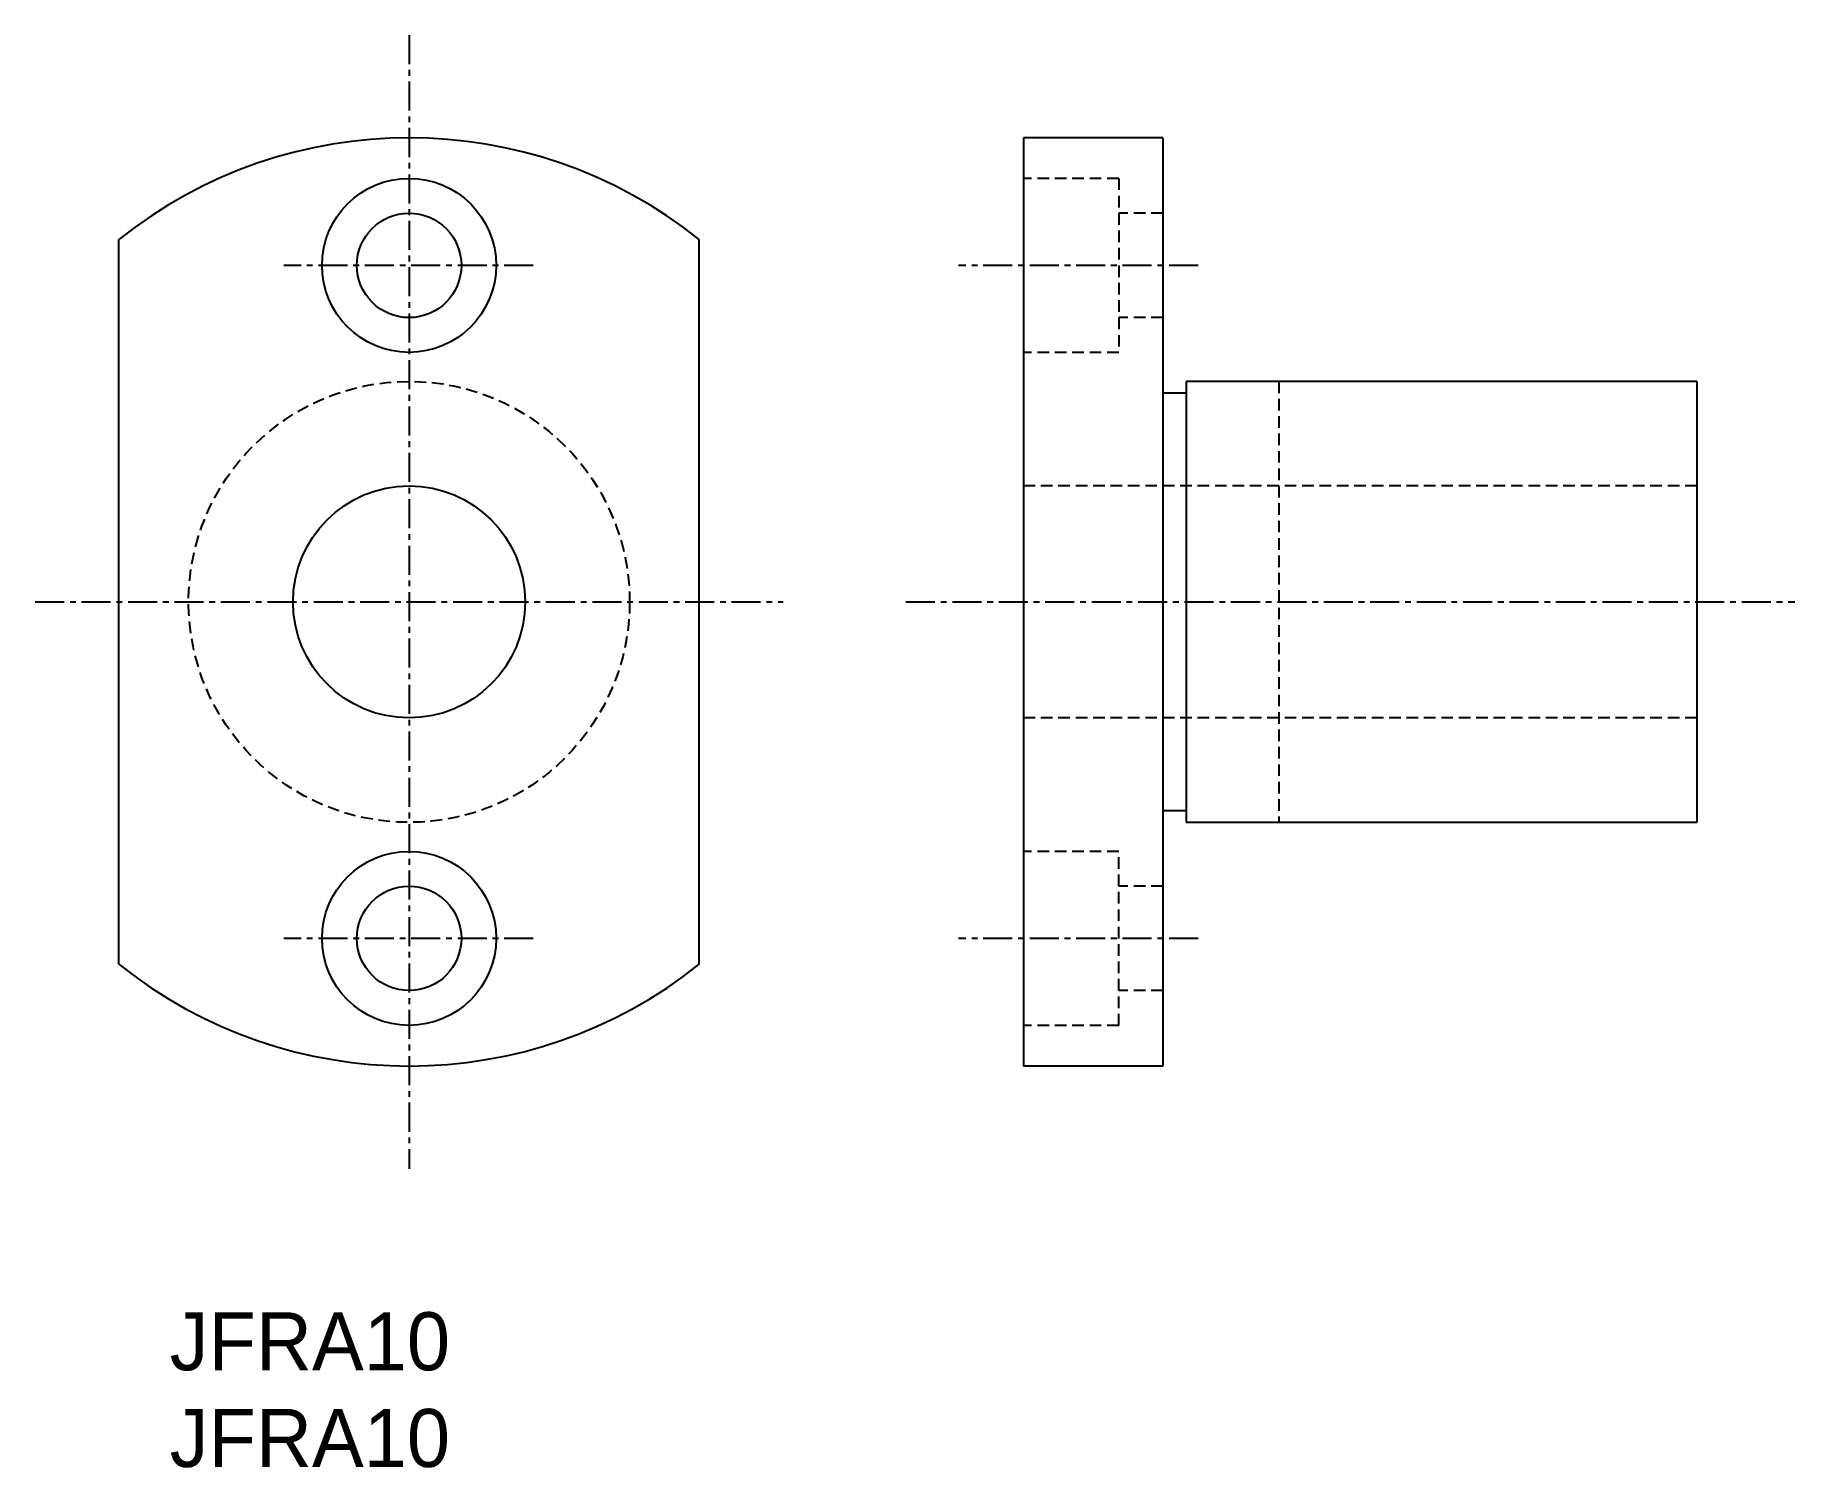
# Model space of a CAD drawing. Extents: x 4.2 to 80, y 10 to 71.7.
import ezdxf

# ---------------------------------------------------------------- set-up
doc = ezdxf.new("R2010")
doc.units = 0
doc.linetypes.add('CENTER', pattern=[2, 1.25, -0.25, 0.25, -0.25])
doc.linetypes.add('DASHED', pattern=[0.75, 0.5, -0.25])
doc.layers.get('0').update_dxf_attribs({"linetype": 'CONTINUOUS'})
doc.layers.add('CENTER', color=1, linetype='CENTER')

msp = doc.modelspace()

# ---------------------------------------------------------------- linework, layer by layer
at = {"color": 7, "linetype": 'CONTINUOUS'}
for p, q in [((46.777, 67.279), (46.777, 27.279)), ((52.777, 67.279), (46.777, 67.279)), ((52.777, 67.279), (52.777, 27.279)), ((7.812, 31.666), (7.812, 62.891)), ((32.812, 31.666), (32.812, 62.891)), ((53.777, 56.279), (52.777, 56.279)), ((75.777, 56.779), (53.777, 56.779)), ((53.777, 56.779), (53.777, 37.779)), ((75.777, 56.779), (75.777, 37.779)), ((53.777, 38.279), (52.777, 38.279)), ((75.777, 37.779), (53.777, 37.779)), ((52.777, 27.279), (46.777, 27.279))]:
    msp.add_line(p, q, dxfattribs=at)
at = {"color": 3, "linetype": 'DASHED'}
for p, q in [((50.877, 65.529), (46.777, 65.529)), ((50.877, 65.529), (50.877, 58.029)), ((52.777, 64.029), (50.877, 64.029)), ((52.777, 59.529), (50.877, 59.529)), ((50.877, 58.029), (46.777, 58.029)), ((57.777, 56.779), (57.777, 37.779)), ((75.777, 52.279), (46.777, 52.279)), ((75.777, 42.279), (46.777, 42.279)), ((50.877, 36.529), (46.777, 36.529)), ((50.877, 29.029), (50.877, 36.529)), ((52.777, 35.029), (50.877, 35.029)), ((52.777, 30.529), (50.877, 30.529)), ((50.877, 29.029), (46.777, 29.029))]:
    msp.add_line(p, q, dxfattribs=at)
at = {"color": 7, "linetype": 'CONTINUOUS'}
for centre, radius in [((20.312, 61.779), 3.75), ((20.312, 61.779), 2.25), ((20.312, 47.279), 5), ((20.312, 32.779), 3.75), ((20.312, 32.779), 2.25)]:
    msp.add_circle(centre, radius, dxfattribs=at)
at = {"color": 3, "linetype": 'DASHED'}
msp.add_circle((20.312, 47.279), 9.5, dxfattribs=at)
at = {"color": 7, "linetype": 'CONTINUOUS'}
for start, end in [(51.31781, 128.68219), (231.31781, 308.68219)]:
    msp.add_arc((20.312, 47.279), 20, start, end, dxfattribs=at)
at = {"layer": 'CENTER', "color": 1, "linetype": 'CENTER'}
for p, q in [((20.312, 71.7), (20.312, 22.853)), ((25.656, 61.779), (14.913, 61.779)), ((54.295, 61.779), (43.976, 61.779)), ((4.205, 47.276), (36.419, 47.276)), ((41.714, 47.279), (80.001, 47.279)), ((25.656, 32.779), (14.913, 32.779)), ((54.295, 32.779), (43.976, 32.779))]:
    msp.add_line(p, q, dxfattribs=at)

# ---------------------------------------------------------------- texts
at = {"color": 7, "linetype": 'CONTINUOUS'}
for p in [(10, 14.167), (10, 10)]:
    msp.add_text('JFRA10', height=2.5, dxfattribs=at).set_placement(p)

doc.saveas('drawing.dxf')
